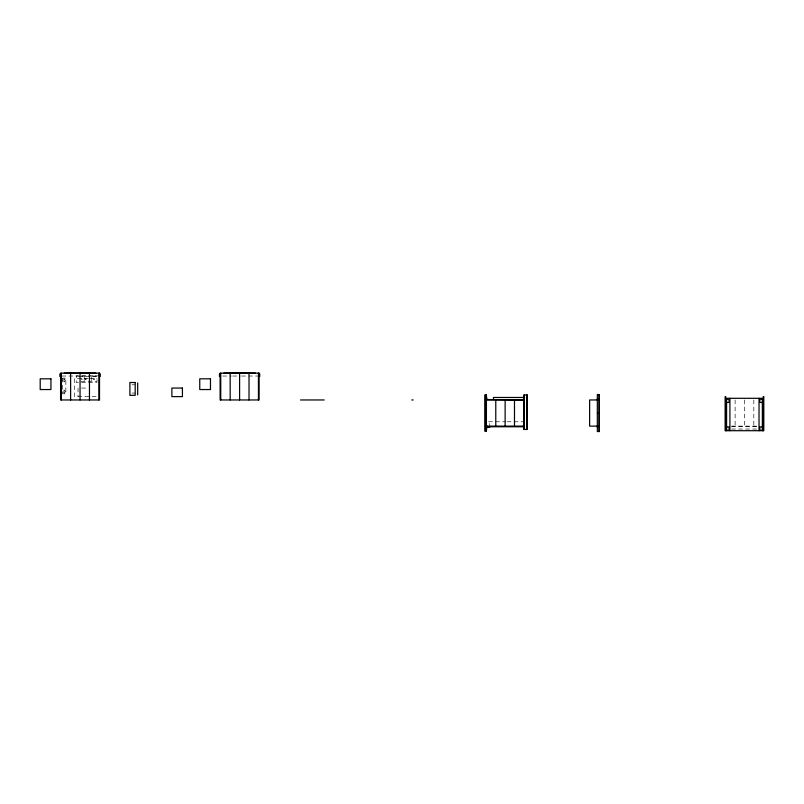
<?xml version="1.0" encoding="UTF-8"?>
<svg xmlns="http://www.w3.org/2000/svg" width="804" height="804" viewBox="0 0 804 804"><rect width="100%" height="100%" fill="white"/><g stroke="black" fill="none" stroke-linecap="round" stroke-linejoin="round"><path stroke-width="0.6" stroke-dasharray="4.02 3.01" d="M81.335 378.644L82.269 379.186L81.335 379.729M99.515 375.86L76.249 375.86L76.249 382.513L97.063 382.513M61.838 376.031L80.671 376.031M81.928 376.031L90.721 376.031M91.978 376.031L97.003 376.031M222.638 376.031L231.431 376.031M232.688 376.031L240.225 376.031M241.481 376.031L257.813 376.031M78.742 376.694L97.023 376.694L97.023 381.679L78.742 381.679M88.329 378.362L74.651 378.362L74.651 396.684L90.812 396.684M89.566 378.362L97.023 378.362M62.581 380.091L65.848 380.091M132.017 384.764L135.183 384.764M81.556 388.051L88.581 388.051M62.581 391.87L65.848 391.87M132.017 393.076L135.183 393.076M92.058 396.684L99.515 396.684M488.49 421.768L505.756 421.768M506.982 421.768L523.022 421.768M731.509 426.13L757.408 426.13M731.509 426.552L757.408 426.552M731.509 429.045L757.408 429.045M753.82 399.96L753.82 426.13M744.464 399.96L744.464 426.13M735.107 399.96L735.107 426.13M489.747 423.427L489.747 425.648M91.767 376.694L91.767 381.679M84.209 376.694L84.209 381.679M78.048 388.051L78.048 396.623M62.581 378.121L62.581 393.829L65.848 393.829L65.848 378.121L62.581 378.121M63.817 378.996L64.611 379.217L63.817 378.996M63.817 381.619L64.611 381.83L63.817 381.619M63.817 390.101L64.611 390.312L63.817 390.101M63.817 392.744L64.611 392.955L63.817 392.744M85.204 379.026C85.968 381.408 87.053 377.347 85.204 379.026M93.515 379.026C94.269 381.408 95.364 377.347 93.515 379.026"/><path stroke-width="1.21" d="M486.42 396.221L486.842 399.126L488.088 399.548M524.67 397.467L493.435 397.467L493.435 399.126M597.322 399.126L598.98 399.126M725.751 399.126L729.077 399.126L729.077 402.452L725.751 402.452M763.177 399.126L759.85 399.126L759.85 402.452L763.177 402.452M486.42 399.548L523.022 399.96M597.322 399.548L598.98 399.548M300.515 399.96L324.213 399.96M411.789 399.96L413.166 399.96M486.42 399.96L523.846 399.96M598.116 399.96L589.623 399.96L589.623 426.13L597.814 426.13M597.322 413.045L599.392 413.045M486.42 426.13L523.846 426.13M597.322 426.552L598.98 426.552M486.42 426.753L523.022 426.753L523.022 426.13M597.322 426.964L598.98 426.964M725.751 426.964L729.077 426.964L729.077 430.291L725.751 430.291M763.177 426.964L759.85 426.964L759.85 430.291L763.177 430.291M486.42 430.08L486.842 427.175L489.747 427.175L489.747 426.341M763.177 430.703L763.177 396.633L763.8 396.633L763.8 430.703L725.128 430.703L725.128 396.633L725.751 396.633L725.751 430.703M762.343 430.703L762.343 398.302L726.585 398.302L726.585 430.703M759.026 398.302L759.026 430.703M729.901 398.302L729.901 430.703M598.98 394.553L598.98 431.537M526.771 394.975L526.771 429.457M524.248 394.975L524.248 429.457M514.49 399.96L514.49 426.13M505.133 399.96L505.133 426.13M495.777 399.96L495.777 426.13M487.254 426.13L487.254 426.753M486.008 394.975L486.008 431.115M259.732 373.89L259.732 376.533M258.446 373.136L258.446 399.96M255.391 373.136L223.803 373.136M249.019 373.136L249.019 399.96M245.974 372.795L233.22 372.795M239.602 373.136L239.602 399.96M230.175 373.136L230.175 399.96M220.748 373.136L220.748 399.96M219.462 373.89L219.462 376.533M137.675 382.895L137.675 394.945M100.178 373.89L100.178 376.533M98.892 373.136L98.892 399.96M95.837 373.136L64.25 373.136M89.907 372.795L89.033 372.795M89.465 373.136L89.465 399.96M80.048 373.136L80.048 399.96M71.064 372.795L70.189 372.795M70.621 373.136L70.621 399.96M61.204 373.136L61.204 399.96M59.918 373.89L59.918 376.533M99.515 373.136L60.581 373.136L60.581 399.96L99.515 399.96L99.515 373.136M259.069 373.136L220.125 373.136L220.125 399.96L259.069 399.96L259.069 373.136M50.933 378.815L40.2 378.815L40.2 389.548L50.933 389.548L50.933 378.815M210.477 378.815L199.754 378.815L199.754 389.548L210.477 389.548L210.477 378.815M135.183 382.513L129.896 382.513L129.896 395.337L135.183 395.337L135.183 382.513M182.418 388.051L171.885 388.051L171.885 396.623L182.418 396.623L182.418 388.051M599.392 394.553L597.322 394.553L597.322 431.537L599.392 431.537L599.392 394.553M486.42 394.975L484.762 394.975L484.762 431.115L486.42 431.115L486.42 394.975M527.173 394.975L523.846 394.975L523.846 429.457L527.173 429.457L527.173 394.975"/></g></svg>
